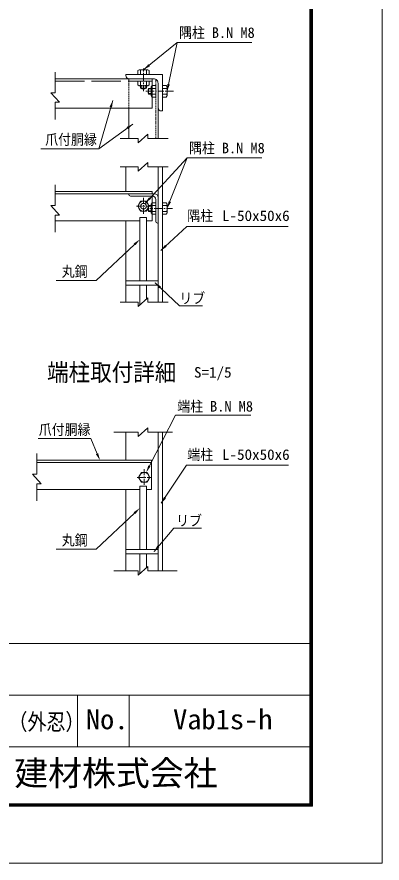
# Model space of a CAD drawing. Units: millimetres, scale not verified, with parts at other scales. Extents: x -4455 to 4455, y -3150 to 3150.
# Drawn here: x 2954 to 4455, y -3150 to 326 of the extents above; entities that cross this region are included whole.
import ezdxf
from ezdxf.enums import TextEntityAlignment as Align

# ---------------------------------------------------------------- set-up
doc = ezdxf.new("R2010")
doc.units = ezdxf.units.MM
doc.header["$LTSCALE"] = 20
for name, pattern in [('DASHED', [7.5, 6, -1.5]), ('USER1', [2, 1.25, -0.25, 0.25, -0.25]), ('USER2', [0.375, 0.25, -0.125])]:
    doc.linetypes.add(name, pattern=pattern)
for name, color, linetype, lineweight in [('0-3_7詳細', 7, 'Continuous', 18), ('0-B_0', 1, 'Continuous', 18), ('0-E_D-TTL', 7, 'Continuous', 18)]:
    doc.layers.add(name, color=color, linetype=linetype, lineweight=lineweight)
doc.layers.add('0-F_D-TTL-TXT', color=7, linetype='Continuous')
doc.styles.add('ＭＳ ゴシック', font='')
doc.styles.get('ＭＳ ゴシック').set_extended_font_data('MS Gothic')

# ---------------------------------------------------------------- blocks, each defined once
blk = doc.blocks.new('50X6')
at = {"layer": '0-B_0', "color": 7}
for p, q in [((0, 1000), (30, 1000)), ((0, 1000), (0, 0)), ((120, 240), (120, 910)), ((0, 0), (1000, 0)), ((240, 120), (910, 120)), ((1000, 0), (1000, 30))]:
    blk.add_line(p, q, dxfattribs=at)
for centre, radius, start, end in [((30, 910), 90, 0, 90), ((240, 240), 120, 180, 270.0001), ((910, 30), 90, 0, 90.0001)]:
    blk.add_arc(centre, radius, start, end, dxfattribs=at)

msp = doc.modelspace()

# ---------------------------------------------------------------- linework, layer by layer
at = {"layer": '0-3_7詳細'}
for p, q in [((3612.92, 220.87), (3571.58, 22.19)), ((3456.21, 108.43), (3450.45, 105.1)), ((3450.45, 105.1), (3450.45, 89.23)), ((3456.21, 108.43), (3491.73, 108.43)), ((3461.97, 106.37), (3461.97, 89.23)), ((3485.97, 106.37), (3485.97, 89.23)), ((3491.73, 108.43), (3497.49, 105.1)), ((3497.49, 105.1), (3497.49, 89.23)), ((3110.8, 71.23), (3506.97, 71.23)), ((3509.97, 71.23), (3401.97, 71.23)), ((3509.97, -48.77), (3509.97, 71.23)), ((3450.45, 62.23), (3497.49, 62.23)), ((3450.45, 46.36), (3450.45, 62.23)), ((3456.21, 43.03), (3450.45, 46.36)), ((3456.21, 43.03), (3491.73, 43.03)), ((3461.97, 45.09), (3461.97, 62.23)), ((3461.97, 43.03), (3461.97, 32.37)), ((3485.97, 45.09), (3485.97, 62.23)), ((3485.97, 43.03), (3485.97, 32.37)), ((3505.77, 2.47), (3505.77, 37.99)), ((3524.97, -3.29), (3524.97, 43.75)), ((3567.84, 43.75), (3551.97, 43.75)), ((3551.97, -3.29), (3551.97, 43.75)), ((3571.17, 37.99), (3567.84, 43.75)), ((3571.17, 2.47), (3571.17, 37.99)), ((3461.97, 32.37), (3485.97, 32.37)), ((3495.11, 8.23), (3495.11, 32.23)), ((3505.77, 32.23), (3495.11, 32.23)), ((3505.77, 8.23), (3495.11, 8.23)), ((3505.77, 2.47), (3509.09, -3.29)), ((3507.83, 32.23), (3524.97, 32.23)), ((3507.83, 8.23), (3524.97, 8.23)), ((3569.11, 32.23), (3551.97, 32.23)), ((3569.11, 8.23), (3551.97, 8.23)), ((3571.17, 2.47), (3567.84, -3.29)), ((3509.09, -3.29), (3524.97, -3.29)), ((3567.84, -3.29), (3551.97, -3.29)), ((3110.8, -48.77), (3509.97, -48.77)), ((3413.97, -173.5), (3413.97, -48.77)), ((3533.97, -173.5), (3533.97, -39.77)), ((3289.76, -216.01), (3430.29, -114.75)), ((3654.07, -253.2), (3571.91, -459.12)), ((3401.97, -391.98), (3401.97, -290.21)), ((3533.97, -845.83), (3533.97, -290.21)), ((3551.97, -845.83), (3551.97, -290.21)), ((3110.97, -391.98), (3506.97, -391.98)), ((3110.97, -400.98), (3506.97, -400.98)), ((3509.97, -391.98), (3401.97, -391.98)), ((3518.97, -400.98), (3413.97, -400.98)), ((3413.97, -400.98), (3413.97, -403.98)), ((3509.97, -409.98), (3419.97, -409.98)), ((3424.47, -391.98), (3424.67, -391.98)), ((3509.97, -400.98), (3509.97, -391.98)), ((3509.97, -511.98), (3509.97, -409.98)), ((3533.97, -520.98), (3533.97, -415.98)), ((3495.11, -472.98), (3495.11, -448.98)), ((3505.77, -448.98), (3495.11, -448.98)), ((3505.77, -478.74), (3505.77, -443.22)), ((3507.83, -448.98), (3524.97, -448.98)), ((3524.97, -514.98), (3524.97, -424.98)), ((3524.97, -484.5), (3524.97, -437.46)), ((3567.84, -437.46), (3551.97, -437.46)), ((3551.97, -484.5), (3551.97, -437.46)), ((3569.11, -448.98), (3551.97, -448.98)), ((3571.17, -443.22), (3567.84, -437.46)), ((3571.17, -478.74), (3571.17, -443.22)), ((3505.77, -472.98), (3495.11, -472.98)), ((3505.77, -478.74), (3509.09, -484.5)), ((3507.83, -472.98), (3524.97, -472.98)), ((3509.09, -484.5), (3524.97, -484.5)), ((3569.11, -472.98), (3551.97, -472.98)), ((3567.84, -484.5), (3551.97, -484.5)), ((3571.17, -478.74), (3567.84, -484.5)), ((3110.97, -511.98), (3459.28, -511.98)), ((3401.97, -845.83), (3401.97, -511.98)), ((3459.28, -758.46), (3459.28, -498.04)), ((3459.28, -498.04), (3486.28, -498.04)), ((3486.28, -758.46), (3486.28, -498.04)), ((3486.28, -511.98), (3509.97, -511.98)), ((3533.97, -520.98), (3530.97, -520.98)), ((3533.97, -758.46), (3401.97, -758.46)), ((3533.97, -776.46), (3401.97, -776.46)), ((3459.28, -857.67), (3459.28, -776.46)), ((3486.28, -832.6), (3486.28, -776.46)), ((3401.97, -1495.73), (3401.97, -1379.68)), ((3533.97, -1949.58), (3533.97, -1379.68)), ((3551.97, -1949.58), (3551.97, -1379.68)), ((3035.05, -1495.73), (3506.97, -1495.73)), ((3035.05, -1504.73), (3506.97, -1504.73)), ((3506.97, -1495.73), (3401.97, -1495.73)), ((3424.47, -1495.73), (3424.67, -1495.73)), ((3506.97, -1615.73), (3506.97, -1495.73)), ((3035.05, -1615.73), (3459.28, -1615.73)), ((3401.97, -1949.58), (3401.97, -1615.73)), ((3459.28, -1862.21), (3459.28, -1601.79)), ((3459.28, -1601.79), (3486.28, -1601.79)), ((3486.28, -1862.21), (3486.28, -1601.79)), ((3486.28, -1615.73), (3506.97, -1615.73)), ((3533.97, -1862.21), (3401.97, -1862.21)), ((3533.97, -1880.21), (3401.97, -1880.21)), ((3459.28, -1961.42), (3459.28, -1880.21)), ((3486.28, -1936.35), (3486.28, -1880.21))]:
    msp.add_line(p, q, dxfattribs=at)
at = {"layer": '0-3_7詳細', "color": 1, "linetype": 'USER1'}
for p, q in [((3473.97, 21.13), (3473.97, 113.5)), ((3597.97, 20.23), (3481.52, 20.23)), ((3473.97, -417.79), (3473.97, -487.18)), ((3445.41, -451.98), (3502.53, -451.98)), ((3593.07, -460.98), (3500.7, -460.98)), ((3476.97, -1531.54), (3476.97, -1600.93)), ((3448.41, -1565.73), (3505.53, -1565.73))]:
    msp.add_line(p, q, dxfattribs=at)
at = {"layer": '0-3_7詳細', "color": 4}
for p, q in [((3110.8, 13.67), (3110.8, 99.25)), ((3092.8, 13.67), (3128.8, -25.1)), ((3110.8, 13.67), (3092.8, 13.67)), ((3110.8, -25.1), (3110.8, -95.3)), ((3110.8, -25.1), (3128.8, -25.1)), ((3452.65, -173.5), (3378.43, -173.5)), ((3452.65, -191.5), (3491.42, -155.5)), ((3452.65, -173.5), (3452.65, -191.5)), ((3491.42, -173.5), (3491.42, -155.5)), ((3491.42, -173.5), (3576.1, -173.5)), ((3452.65, -308.21), (3491.42, -272.21)), ((3491.42, -290.21), (3491.42, -272.21)), ((3452.65, -290.21), (3378.43, -290.21)), ((3452.65, -290.21), (3452.65, -308.21)), ((3491.42, -290.21), (3576.1, -290.21)), ((3110.97, -449.54), (3110.97, -363.96)), ((3092.97, -449.54), (3128.97, -488.31)), ((3110.97, -449.54), (3092.97, -449.54)), ((3110.97, -488.31), (3110.97, -558.51)), ((3110.97, -488.31), (3128.97, -488.31)), ((3452.65, -863.83), (3491.42, -827.83)), ((3491.42, -845.83), (3491.42, -827.83)), ((3452.65, -845.83), (3378.43, -845.83)), ((3452.65, -845.83), (3452.65, -863.83)), ((3491.42, -845.83), (3576.1, -845.83)), ((3452.65, -1379.68), (3352.2, -1379.68)), ((3452.65, -1397.68), (3491.42, -1361.68)), ((3452.65, -1379.68), (3452.65, -1397.68)), ((3491.42, -1379.68), (3491.42, -1361.68)), ((3491.42, -1379.68), (3592.87, -1379.68)), ((3035.05, -1553.29), (3035.05, -1467.71)), ((3017.05, -1553.29), (3053.05, -1592.06)), ((3035.05, -1553.29), (3017.05, -1553.29)), ((3035.05, -1592.06), (3035.05, -1662.25)), ((3035.05, -1592.06), (3053.05, -1592.06)), ((3452.65, -1967.58), (3491.42, -1931.58)), ((3491.42, -1949.58), (3491.42, -1931.58)), ((3452.65, -1949.58), (3352.2, -1949.58)), ((3452.65, -1949.58), (3452.65, -1967.58)), ((3491.42, -1949.58), (3612.47, -1949.58))]:
    msp.add_line(p, q, dxfattribs=at)
at = {"layer": '0-3_7詳細', "color": 1, "linetype": 'USER2'}
for p, q in [((3413.97, -48.77), (3413.97, 71.31)), ((3524.97, -173.5), (3524.97, 68.82))]:
    msp.add_line(p, q, dxfattribs=at)
at = {"layer": '0-3_7詳細', "color": 3, "linetype": 'DASHED'}
msp.add_line((3110.8, 62.23), (3509.97, 62.23), dxfattribs=at)
at = {"layer": '0-3_7詳細', "color": 1}
for p, q in [((3464.37, 43.03), (3464.37, 31.16)), ((3483.57, 43.03), (3483.57, 31.16)), ((3505.77, 29.83), (3493.9, 29.83)), ((3505.77, 10.63), (3493.9, 10.63)), ((3505.77, -451.38), (3493.9, -451.38)), ((3505.77, -470.58), (3493.9, -470.58)), ((3437.42, -608.58), (3279.72, -756.77)), ((3114.99, -756.77), (3279.72, -756.77)), ((3498.62, -1518.44), (3606.17, -1310.64)), ((3606.17, -1310.64), (3914.65, -1310.64)), ((3040.88, -1405.94), (3257.82, -1405.94)), ((3282.88, -1468.45), (3257.82, -1405.94)), ((3437.42, -1712.33), (3279.72, -1860.52)), ((3114.99, -1860.52), (3279.72, -1860.52))]:
    msp.add_line(p, q, dxfattribs=at)
at = {"layer": '0-3_7詳細'}
for points in [[(3918.73, 220.87), (3612.92, 220.87), (3475.52, 109.69)], [(3491.73, 43.03), (3497.49, 46.36), (3497.49, 62.23)], [(3505.77, 37.99), (3509.09, 43.75), (3524.97, 43.75)], [(3051.77, -216.01), (3289.76, -216.01), (3347.58, -18.14)], [(3959.88, -253.2), (3654.07, -253.2), (3481.66, -438.76)], [(3505.77, -443.22), (3509.09, -437.46), (3524.97, -437.46)], [(4068.12, -535.15), (3652.29, -535.15), (3545.37, -633.58)], [(3716.44, -861.46), (3622.52, -861.46), (3521.68, -766.31)]]:
    msp.add_lwpolyline(points, dxfattribs=at)
at = {"layer": '0-3_7詳細', "color": 3}
for points in [[(3497.49, -451.98), (3485.73, -431.61), (3462.21, -431.61), (3450.45, -451.98), (3462.21, -472.35), (3485.73, -472.35)], [(3500.49, -1565.73), (3488.73, -1545.36), (3465.21, -1545.36), (3453.45, -1565.73), (3465.21, -1586.1), (3488.73, -1586.1)]]:
    msp.add_lwpolyline(points, close=True, dxfattribs=at)
at = {"layer": '0-3_7詳細', "color": 1}
for points in [[(4069.71, -1515.79), (3650.23, -1515.79), (3547.33, -1671.61)], [(3712.04, -1775.1), (3598.19, -1775.1), (3517.5, -1870.53)]]:
    msp.add_lwpolyline(points, dxfattribs=at)
at = {"layer": '0-3_7詳細', "color": 3}
for centre, radius in [((3473.97, -451.98), 20.4), ((3473.97, -451.98), 12), ((3476.97, -1565.73), 20.4)]:
    msp.add_circle(centre, radius, dxfattribs=at)
at = {"layer": '0-3_7詳細'}
for centre, radius, start, end in [((3456.21, 99.34), 9.09, 50.6618, 90), ((3473.97, 72.43), 36, 70.52878, 109.47122), ((3491.73, 99.34), 9.09, 90, 129.3382), ((3456.21, 52.12), 9.09, 270, 309.3382), ((3473.97, 79.03), 36, 250.52878, 289.47122), ((3491.73, 52.12), 9.09, 230.6618, 270), ((3514.86, 37.99), 9.09, 180, 219.3382), ((3562.08, 37.99), 9.09, 320.6618, 0), ((3473.97, 53.16), 24, 240, 300), ((3515.89, 20.23), 24, 150, 210), ((3541.77, 20.23), 36, 160.52878, 199.47122), ((3514.86, 2.47), 9.09, 140.6618, 180), ((3535.17, 20.23), 36, 340.52878, 19.47122), ((3562.08, 2.47), 9.09, 0, 39.3382), ((3419.97, -403.98), 6, 180, 270), ((3509.97, -424.98), 15, 0, 90), ((3518.97, -415.98), 15, 0, 90), ((3515.89, -460.98), 24, 150, 210), ((3514.86, -443.22), 9.09, 180, 219.3382), ((3541.77, -460.98), 36, 160.52878, 199.47122), ((3562.08, -443.22), 9.09, 320.6618, 0), ((3535.17, -460.98), 36, 340.52878, 19.47122), ((3514.86, -478.74), 9.09, 140.6618, 180), ((3562.08, -478.74), 9.09, 0, 39.3382), ((3530.97, -514.98), 6, 180, 270)]:
    msp.add_arc(centre, radius, start, end, dxfattribs=at)
for points in [[(3473.97, 108.43), (3494.01, 131.35), (3500.57, 123.25)], [(3571.17, 20.23), (3572.18, 50.66), (3582.38, 48.54)], [(3348.14, -16.22), (3344.72, -46.48), (3334.72, -43.56)], [(3431.91, -113.59), (3410.62, -135.35), (3404.53, -126.9)], [(3480.3, -440.22), (3496.9, -414.7), (3504.54, -421.79)], [(3571.17, -460.98), (3577.45, -431.18), (3587.13, -435.05)], [(3543.9, -634.94), (3562.45, -610.79), (3569.5, -618.45)], [(3520.23, -764.94), (3545.62, -781.74), (3538.47, -789.32)]]:
    msp.add_solid(points, dxfattribs=at)
at = {"layer": '0-3_7詳細', "color": 1}
for points in [[(3434, -604.94), (3459.28, -588.04), (3440.85, -612.23)], [(3287.43, -1466.37), (3295.39, -1495.73), (3278.34, -1470.54)], [(3503.11, -1520.65), (3485.37, -1545.36), (3494.13, -1516.23)], [(3546.23, -1673.28), (3558.41, -1645.38), (3567.11, -1651.12)], [(3434, -1708.68), (3459.28, -1691.78), (3440.85, -1715.97)], [(3516.21, -1872.06), (3531.6, -1845.79), (3539.56, -1852.51)]]:
    msp.add_solid(points, dxfattribs=at)
at = {"layer": '0-E_D-TTL'}
for p, q in [((2248.65, -2248.64), (4157.87, -2248.64)), ((2248.65, -2460.77), (4157.87, -2460.77)), ((3203.26, -2460.77), (3203.26, -2672.91)), ((3415.4, -2460.77), (3415.4, -2672.91)), ((2248.65, -2672.91), (4157.87, -2672.91))]:
    msp.add_line(p, q, dxfattribs=at)
at = {"layer": '0-E_D-TTL', "color": 2}
msp.add_lwpolyline([(-4454.83, 3150.21), (4454.86, 3150.21), (4454.86, -3150.21), (-4454.83, -3150.21)], close=True, dxfattribs=at)
at = {"layer": '0-E_D-TTL'}
for points in [[(-4168.45, 2916.86), (4168.48, 2916.86), (4168.48, -2916.87), (-4168.45, -2916.87)], [(-4165.8, 2914.21), (4165.83, 2914.21), (4165.83, -2914.21), (-4165.8, -2914.21)], [(-4163.15, 2911.56), (4163.18, 2911.56), (4163.18, -2911.56), (-4163.15, -2911.56)], [(-4160.49, 2908.91), (4160.53, 2908.91), (4160.53, -2908.91), (-4160.49, -2908.91)], [(-4157.84, 2906.26), (4157.87, 2906.26), (4157.87, -2906.26), (-4157.84, -2906.26)]]:
    msp.add_lwpolyline(points, close=True, dxfattribs=at)

# ---------------------------------------------------------------- block references
at = {"layer": '0-3_7詳細', "xscale": 0.15, "yscale": 0.15, "rotation": 180}
msp.add_blockref('50X6', (3551.97, 89.23), dxfattribs=at)

# ---------------------------------------------------------------- texts
at = {"layer": '0-3_7詳細', "color": 3, "style": 'ＭＳ ゴシック'}
for s, width, p in [('隅柱', 0.9, (3619.96, 226.6)), ('爪付胴縁', 0.9, (3069.91, -212.29)), ('隅柱', 0.9, (3661.11, -247.48)), ('隅柱', 0.9, (3654.02, -525.63)), ('L-50x50x6', 1.05, (3796.84, -525.63)), ('丸鋼', 0.9, (3137.82, -754.6)), ('リブ', 0.9, (3621.31, -864.55)), ('S=1/5', 1.05, (3681.69, -1169)), ('端柱', 0.9, (3612.84, -1308.47)), ('爪付胴縁', 0.9, (3043.6, -1403.76)), ('端柱', 0.9, (3654.02, -1506.81)), ('L-50x50x6', 1.05, (3796.84, -1506.81)), ('リブ', 0.9, (3608.34, -1777.83)), ('丸鋼', 0.9, (3137.82, -1858.34))]:
    msp.add_text(s, height=43.26, dxfattribs=dict(at, width=width)).set_placement(p, align=Align.BOTTOM_LEFT)
for p in [(3754.77, 226.6), (3795.92, -247.48), (3747.65, -1308.47)]:
    msp.add_text('B.N M8', height=43.26, dxfattribs=at).set_placement(p, align=Align.BOTTOM_LEFT)
at = {"layer": '0-3_7詳細', "style": 'ＭＳ ゴシック', "width": 0.9}
msp.add_text('端柱取付詳細', height=72.14, dxfattribs=at).set_placement((3077.6, -1191.8), align=Align.BOTTOM_LEFT)
at = {"layer": '0-F_D-TTL-TXT', "style": 'ＭＳ ゴシック'}
for s, height, width, p in [('VAB1型H1800（外忍）', 67.35, 0.85, (2490.34, -2623.92)), ('No.', 81.67, 1.05, (3237.21, -2624.97)), ('Vab1s-h', 81.67, 1.05, (3595.71, -2624.97))]:
    msp.add_text(s, height=height, dxfattribs=dict(at, width=width)).set_placement(p, align=Align.BOTTOM_LEFT)
msp.add_text('JFE 建材株式会社', height=102.1, dxfattribs=at).set_placement((2664.84, -2862.24), align=Align.BOTTOM_LEFT)

doc.saveas('drawing.dxf')
